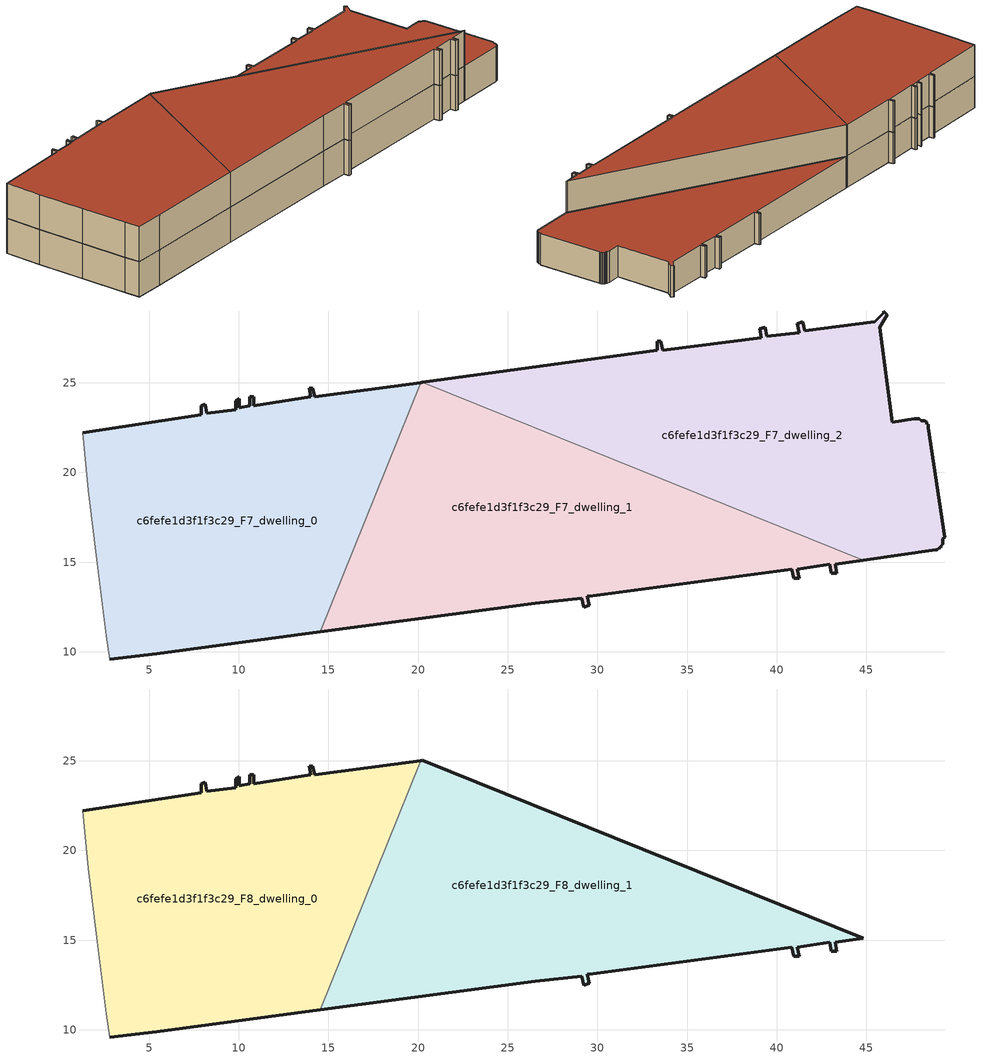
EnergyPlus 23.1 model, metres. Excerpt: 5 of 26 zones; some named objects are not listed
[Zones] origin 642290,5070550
c6fefe1d3f1f3c29_F7_dwelling_0
 floor to c6fefe1d3f1f3c29_F6_dwelling_0 (EU_floor_Construction): 14.55,11.11 20.15,25.01 14.23,24.21 14.13,24.71 13.93,24.71 14.03,24.21 10.82,23.71 10.82,24.21 10.62,24.21 10.62,23.71 10.02,23.61 10.02,24.11 9.82,24.01 9.82,23.51 8.22,23.31 8.12,23.81 7.92,23.71 7.92,23.21 1.32,22.21 1.62,19.01 2.12,14.9 2.62,10.9 2.82,9.6 5.42,9.9 z21
 wall outside (EU_wall_Construction): 1.32,22.21 7.92,23.21 7.92,23.71 8.12,23.81 8.22,23.31 9.82,23.51 9.82,24.01 10.03,24.11 10.03,23.61 10.62,23.71 10.62,24.21 10.82,24.21 10.82,23.71 14.03,24.21 13.93,24.71 14.13,24.71 14.23,24.21 20.15,25.01 / 14.55,11.11 5.42,9.9 2.82,9.6 z21:24
 wall adiabatic (EU_wall_Construction): 2.82,9.6 2.62,10.9 2.12,14.9 1.62,19.01 1.32,22.21 z21:24
 wall to c6fefe1d3f1f3c29_F7_dwelling_1 (EU_wall_Construction): 20.15,25.01 14.55,11.11 z21:24
c6fefe1d3f1f3c29_F7_dwelling_1
 floor to c6fefe1d3f1f3c29_F6_dwelling_1 (EU_floor_Construction): 43.35,14.39 43.25,14.89 44.82,15.12 20.24,25.03 20.15,25.01 14.55,11.11 26.53,12.7 29.14,13 29.24,12.5 29.53,12.59 29.44,13.09 29.55,13.11 40.84,14.59 40.94,14.09 41.24,14.09 41.14,14.59 42.95,14.89 43.05,14.39 z21
 wall outside (EU_wall_Construction): 20.15,25.01 20.24,25.03 / 44.82,15.12 43.25,14.89 43.35,14.39 43.05,14.39 42.95,14.89 41.14,14.59 41.24,14.09 40.94,14.09 40.84,14.59 29.55,13.11 29.44,13.09 29.54,12.59 29.24,12.5 29.14,13 26.53,12.7 14.55,11.11 z21:24
 wall to c6fefe1d3f1f3c29_F7_dwelling_2 (EU_wall_Construction): 20.24,25.03 44.82,15.12 z21:24
c6fefe1d3f1f3c29_F7_dwelling_2
 floor to c6fefe1d3f1f3c29_F6_dwelling_2 (EU_floor_Construction): 48.95,15.69 49.05,15.79 49.15,15.79 49.15,15.89 49.25,15.99 49.25,16.09 49.25,16.29 49.35,16.39 48.45,22.5 48.45,22.7 48.35,22.7 48.35,22.8 48.25,22.9 48.15,22.9 48.05,22.9 47.95,23 47.65,23 46.45,22.8 45.75,28.1 46.15,28.8 45.95,29 45.95,28.9 45.45,28.4 41.55,27.9 41.45,28.4 41.15,28.3 41.25,27.8 39.45,27.6 39.35,28.1 39.05,28 39.15,27.5 33.64,26.8 33.54,27.3 33.34,27.3 33.34,26.8 20.24,25.03 44.82,15.12 48.85,15.69 z21
 wall outside (EU_wall_Construction): 20.24,25.03 33.34,26.8 33.34,27.3 33.54,27.3 33.64,26.8 39.15,27.5 39.05,28 39.35,28.1 39.45,27.6 41.25,27.8 41.15,28.3 41.45,28.4 41.55,27.9 45.45,28.4 45.95,28.9 45.95,29 46.15,28.8 45.75,28.1 46.45,22.8 47.65,23 47.95,23 48.05,22.9 48.15,22.9 48.25,22.9 48.35,22.8 48.35,22.7 48.45,22.7 48.45,22.5 49.35,16.39 49.25,16.29 49.25,16.09 49.25,15.99 49.15,15.89 49.15,15.79 49.05,15.79 48.95,15.69 48.85,15.69 44.82,15.12 z21:24
 roof outside (EU_roof_Construction): 46.15,28.8 45.75,28.1 46.45,22.8 47.65,23 47.95,23 48.05,22.9 48.15,22.9 48.25,22.9 48.35,22.8 48.35,22.7 48.45,22.7 48.45,22.5 49.35,16.39 49.25,16.29 49.25,16.09 49.25,15.99 49.15,15.89 49.15,15.79 49.05,15.79 48.95,15.69 48.85,15.69 44.82,15.12 20.24,25.03 33.34,26.8 33.34,27.3 33.54,27.3 33.64,26.8 39.15,27.5 39.05,28 39.35,28.1 39.45,27.6 41.25,27.8 41.15,28.3 41.45,28.4 41.55,27.9 45.45,28.4 45.95,28.9 45.95,29 z24
c6fefe1d3f1f3c29_F8_dwelling_0
 floor to c6fefe1d3f1f3c29_F7_dwelling_0 (EU_floor_Construction): 14.55,11.11 20.15,25.01 14.23,24.21 14.13,24.71 13.93,24.71 14.03,24.21 10.82,23.71 10.82,24.21 10.62,24.21 10.62,23.71 10.02,23.61 10.02,24.11 9.82,24.01 9.82,23.51 8.22,23.31 8.12,23.81 7.92,23.71 7.92,23.21 1.32,22.21 1.62,19.01 2.12,14.9 2.62,10.9 2.82,9.6 5.42,9.9 z24
 wall outside (EU_wall_Construction): 1.32,22.21 7.92,23.21 7.92,23.71 8.12,23.81 8.22,23.31 9.82,23.51 9.82,24.01 10.03,24.11 10.03,23.61 10.62,23.71 10.62,24.21 10.82,24.21 10.82,23.71 14.03,24.21 13.93,24.71 14.13,24.71 14.23,24.21 20.15,25.01 / 14.55,11.11 5.42,9.9 2.82,9.6 z24:27
 wall adiabatic (EU_wall_Construction): 2.82,9.6 2.62,10.9 2.12,14.9 1.62,19.01 1.32,22.21 z24:27
 wall to c6fefe1d3f1f3c29_F8_dwelling_1 (EU_wall_Construction): 20.15,25.01 14.55,11.11 z24:27
 roof outside (EU_roof_Construction): 20.15,25.01 14.55,11.11 5.42,9.9 2.82,9.6 2.62,10.9 2.12,14.9 1.62,19.01 1.32,22.21 7.92,23.21 7.92,23.71 8.12,23.81 8.22,23.31 9.82,23.51 9.82,24.01 10.03,24.11 10.03,23.61 10.62,23.71 10.62,24.21 10.82,24.21 10.82,23.71 14.03,24.21 13.93,24.71 14.13,24.71 14.23,24.21 z27
c6fefe1d3f1f3c29_F8_dwelling_1
 floor to c6fefe1d3f1f3c29_F7_dwelling_1 (EU_floor_Construction): 43.35,14.39 43.25,14.89 44.82,15.12 20.24,25.03 20.15,25.01 14.55,11.11 26.53,12.7 29.14,13 29.24,12.5 29.53,12.59 29.44,13.09 29.55,13.11 40.84,14.59 40.94,14.09 41.24,14.09 41.14,14.59 42.95,14.89 43.05,14.39 z24
 wall outside (EU_wall_Construction): 20.15,25.01 20.24,25.03 44.82,15.12 43.25,14.89 43.35,14.39 43.05,14.39 42.95,14.89 41.14,14.59 41.24,14.09 40.94,14.09 40.84,14.59 29.55,13.11 29.44,13.09 29.54,12.59 29.24,12.5 29.14,13 26.53,12.7 14.55,11.11 z24:27
 roof outside (EU_roof_Construction): 44.82,15.12 43.25,14.89 43.35,14.39 43.05,14.39 42.95,14.89 41.14,14.59 41.24,14.09 40.94,14.09 40.84,14.59 29.55,13.11 29.44,13.09 29.54,12.59 29.24,12.5 29.14,13 26.53,12.7 14.55,11.11 20.15,25.01 20.24,25.03 z27
[Building]
EU S2 Campaign: North Axis=0; Terrain=City; Solar Distribution=FullExterior
[Site:Location]
Lyon-Bron: Latitude=45.75; Longitude=5; Time Zone=1; Elevation=198
[SizingPeriod:WeatherFileDays]
AnnualSizingPeriod: Begin Month=1; Begin Day of Month=1; End Month=12; End Day of Month=31; Day of Week for Start Day=Monday; Use Weather File Daylight Saving Period=No; Use Weather File Rain and Snow Indicators=No
[MATERIAL]
EU_InternalMass_Material: Roughness=MediumRough; Thickness=0.1; Conductivity=1; Density=1800; Specific Heat=900; Thermal Absorptance=0.9; Solar Absorptance=0.7; Visible Absorptance=0.7
[MATERIAL:NOMASS] Roughness=MediumRough; Thermal Absorptance=0.9; Solar Absorptance=0.7; Visible Absorptance=0.7
Name | Thermal Resistance
EU_wall_NoMass | 1.15691
EU_roof_NoMass | 1.19505
EU_floor_NoMass | 1.78277
[CONSTRUCTION]
EU_wall_Construction: EU_wall_NoMass
EU_roof_Construction: EU_roof_NoMass
EU_floor_Construction: EU_floor_NoMass
EU_InternalMass_Construction: EU_InternalMass_Material
[ZONE] Type=1; Multiplier=1; Ceiling Height=autocalculate; Floor Area=autocalculate; Part of Total Floor Area=Yes
Name | Volume
c6fefe1d3f1f3c29_F7_dwelling_0; c6fefe1d3f1f3c29_F8_dwelling_0 | 600.895
c6fefe1d3f1f3c29_F7_dwelling_1; c6fefe1d3f1f3c29_F8_dwelling_1 | 600.884
c6fefe1d3f1f3c29_F7_dwelling_2 | 600.874
[INTERNALMASS] Construction=EU_InternalMass_Construction
Name | Zone or ZoneList | Surface Area
c6fefe1d3f1f3c29_F7_dwelling_0_EU_InternalMass | c6fefe1d3f1f3c29_F7_dwelling_0 | 200.297
c6fefe1d3f1f3c29_F7_dwelling_1_EU_InternalMass | c6fefe1d3f1f3c29_F7_dwelling_1 | 200.294
c6fefe1d3f1f3c29_F7_dwelling_2_EU_InternalMass | c6fefe1d3f1f3c29_F7_dwelling_2 | 200.292
c6fefe1d3f1f3c29_F8_dwelling_0_EU_InternalMass | c6fefe1d3f1f3c29_F8_dwelling_0 | 300.434
c6fefe1d3f1f3c29_F8_dwelling_1_EU_InternalMass | c6fefe1d3f1f3c29_F8_dwelling_1 | 300.452
[OTHEREQUIPMENT] Fuel Type=Electricity; Design Level Calculation Method=Watts/Area; Power per Zone Floor Area=1; Fraction Latent=0; Fraction Radiant=0; Fraction Lost=0; Carbon Dioxide Generation Rate=0; EndUse Subcategory=EU_Step8_InternalGains
Name | Zone or ZoneList or Space or SpaceList | Schedule
EU_Step8_InternalGain_c6fefe1d3f1f3c29_F7_dwelling_0_f000 | c6fefe1d3f1f3c29_F7_dwelling_0 | EU_Step8_GainSchedule_c6fefe1d3f1f3c29_F7_dwelling_0_f000
EU_Step8_InternalGain_c6fefe1d3f1f3c29_F7_dwelling_1_f000 | c6fefe1d3f1f3c29_F7_dwelling_1 | EU_Step8_GainSchedule_c6fefe1d3f1f3c29_F7_dwelling_1_f000
EU_Step8_InternalGain_c6fefe1d3f1f3c29_F7_dwelling_2_f000 | c6fefe1d3f1f3c29_F7_dwelling_2 | EU_Step8_GainSchedule_c6fefe1d3f1f3c29_F7_dwelling_2_f000
EU_Step8_InternalGain_c6fefe1d3f1f3c29_F8_dwelling_0_f000 | c6fefe1d3f1f3c29_F8_dwelling_0 | EU_Step8_GainSchedule_c6fefe1d3f1f3c29_F8_dwelling_0_f000
EU_Step8_InternalGain_c6fefe1d3f1f3c29_F8_dwelling_1_f000 | c6fefe1d3f1f3c29_F8_dwelling_1 | EU_Step8_GainSchedule_c6fefe1d3f1f3c29_F8_dwelling_1_f000
[ZONEVENTILATION:DESIGNFLOWRATE] Schedule=EU_AlwaysOn; Design Flow Rate Calculation Method=AirChanges/Hour; Air Changes per Hour=0.551728; Ventilation Type=Natural; Fan Pressure Rise=0; Fan Total Efficiency=1; Constant Term Coefficient=1; Temperature Term Coefficient=0; Velocity Term Coefficient=0; Velocity Squared Term Coefficient=0; Minimum Indoor Temperature=-100; Maximum Indoor Temperature=100; Delta Temperature=-100; Minimum Outdoor Temperature=-100; Maximum Outdoor Temperature=100; Maximum Wind Speed=40
Name | Zone or ZoneList or Space or SpaceList
EU_ConstantAir_c6fefe1d3f1f3c29_F7_dwelling_0 | c6fefe1d3f1f3c29_F7_dwelling_0
EU_ConstantAir_c6fefe1d3f1f3c29_F7_dwelling_1 | c6fefe1d3f1f3c29_F7_dwelling_1
EU_ConstantAir_c6fefe1d3f1f3c29_F7_dwelling_2 | c6fefe1d3f1f3c29_F7_dwelling_2
EU_ConstantAir_c6fefe1d3f1f3c29_F8_dwelling_0 | c6fefe1d3f1f3c29_F8_dwelling_0
EU_ConstantAir_c6fefe1d3f1f3c29_F8_dwelling_1 | c6fefe1d3f1f3c29_F8_dwelling_1
[HVACTEMPLATE:ZONE:IDEALLOADSAIRSYSTEM] System Availability Schedule=EU_AlwaysOn; Maximum Heating Supply Air Temperature=50; Minimum Cooling Supply Air Temperature=13; Maximum Heating Supply Air Humidity Ratio=0.0156; Minimum Cooling Supply Air Humidity Ratio=0.0077; Heating Limit=NoLimit; Cooling Limit=NoLimit; Heating Availability Schedule=EU_AlwaysOn; Cooling Availability Schedule=EU_CoolingOff; Dehumidification Control Type=ConstantSensibleHeatRatio; Cooling Sensible Heat Ratio=0.7; Dehumidification Setpoint=60; Humidification Control Type=None; Humidification Setpoint=30; Outdoor Air Method=None; Outdoor Air Flow Rate per Person=0.00944; Outdoor Air Flow Rate per Zone Floor Area=0; Outdoor Air Flow Rate per Zone=0; Demand Controlled Ventilation Type=None; Outdoor Air Economizer Type=NoEconomizer; Heat Recovery Type=None; Sensible Heat Recovery Effectiveness=0.7; Latent Heat Recovery Effectiveness=0.65
Name | Template Thermostat
c6fefe1d3f1f3c29_F7_dwelling_0 | EU_HeatOnly_c6fefe1d3f1f3c29_F7_dwelling_0
c6fefe1d3f1f3c29_F7_dwelling_1 | EU_HeatOnly_c6fefe1d3f1f3c29_F7_dwelling_1
c6fefe1d3f1f3c29_F7_dwelling_2 | EU_HeatOnly_c6fefe1d3f1f3c29_F7_dwelling_2
c6fefe1d3f1f3c29_F8_dwelling_0 | EU_HeatOnly_c6fefe1d3f1f3c29_F8_dwelling_0
c6fefe1d3f1f3c29_F8_dwelling_1 | EU_HeatOnly_c6fefe1d3f1f3c29_F8_dwelling_1
[SIZING:ZONE] Zone Cooling Design Supply Air Temperature Input Method=SupplyAirTemperature; Zone Cooling Design Supply Air Temperature=13; Zone Heating Design Supply Air Temperature Input Method=SupplyAirTemperature; Zone Heating Design Supply Air Temperature=50; Zone Cooling Design Supply Air Humidity Ratio=0.008; Zone Heating Design Supply Air Humidity Ratio=0.008; Cooling Design Air Flow Method=DesignDay; Cooling Design Air Flow Rate=0; Cooling Minimum Air Flow per Zone Floor Area=0.000762; Cooling Minimum Air Flow=0; Cooling Minimum Air Flow Fraction=0.2; Heating Design Air Flow Method=DesignDay; Heating Design Air Flow Rate=0; Heating Maximum Air Flow per Zone Floor Area=0.002032; Heating Maximum Air Flow=0.141576; Heating Maximum Air Flow Fraction=0.3; Account for Dedicated Outdoor Air System=No; Dedicated Outdoor Air System Control Strategy=NeutralSupplyAir; Dedicated Outdoor Air Low Setpoint Temperature for Design=autosize; Dedicated Outdoor Air High Setpoint Temperature for Design=autosize; Zone Load Sizing Method=Sensible Load Only No Latent Load; Zone Latent Cooling Design Supply Air Humidity Ratio Input Method=HumidityRatioDifference; Zone Cooling Design Supply Air Humidity Ratio Difference=0.005; Zone Latent Heating Design Supply Air Humidity Ratio Input Method=HumidityRatioDifference; Zone Humidification Design Supply Air Humidity Ratio Difference=0.005
c6fefe1d3f1f3c29_F7_dwelling_0; c6fefe1d3f1f3c29_F7_dwelling_1; c6fefe1d3f1f3c29_F7_dwelling_2; c6fefe1d3f1f3c29_F8_dwelling_0; c6fefe1d3f1f3c29_F8_dwelling_1
[SCHEDULE:CONSTANT]
Name | Hourly Value
EU_AlwaysOn | 1
EU_CoolingOff | 0
[SCHEDULE:FILE] Column Number=1; Rows to Skip at Top=0; Number of Hours of Data=8760; Column Separator=Comma; Interpolate to Timestep=No; Minutes per Item=60; Adjust Schedule for Daylight Savings=Yes
Name | File
EU_Step8_GainSchedule_c6fefe1d3f1f3c29_F7_dwelling_0_f000 | ../../schedules/c6fefe1d3f1f3c29/c6fefe1d3f1f3c29_F7_dwelling_0_f000_gain.csv
EU_Step8_GainSchedule_c6fefe1d3f1f3c29_F7_dwelling_1_f000 | ../../schedules/c6fefe1d3f1f3c29/c6fefe1d3f1f3c29_F7_dwelling_1_f000_gain.csv
EU_Step8_GainSchedule_c6fefe1d3f1f3c29_F7_dwelling_2_f000 | ../../schedules/c6fefe1d3f1f3c29/c6fefe1d3f1f3c29_F7_dwelling_2_f000_gain.csv
EU_Step8_GainSchedule_c6fefe1d3f1f3c29_F8_dwelling_0_f000 | ../../schedules/c6fefe1d3f1f3c29/c6fefe1d3f1f3c29_F8_dwelling_0_f000_gain.csv
EU_Step8_GainSchedule_c6fefe1d3f1f3c29_F8_dwelling_1_f000 | ../../schedules/c6fefe1d3f1f3c29/c6fefe1d3f1f3c29_F8_dwelling_1_f000_gain.csv
